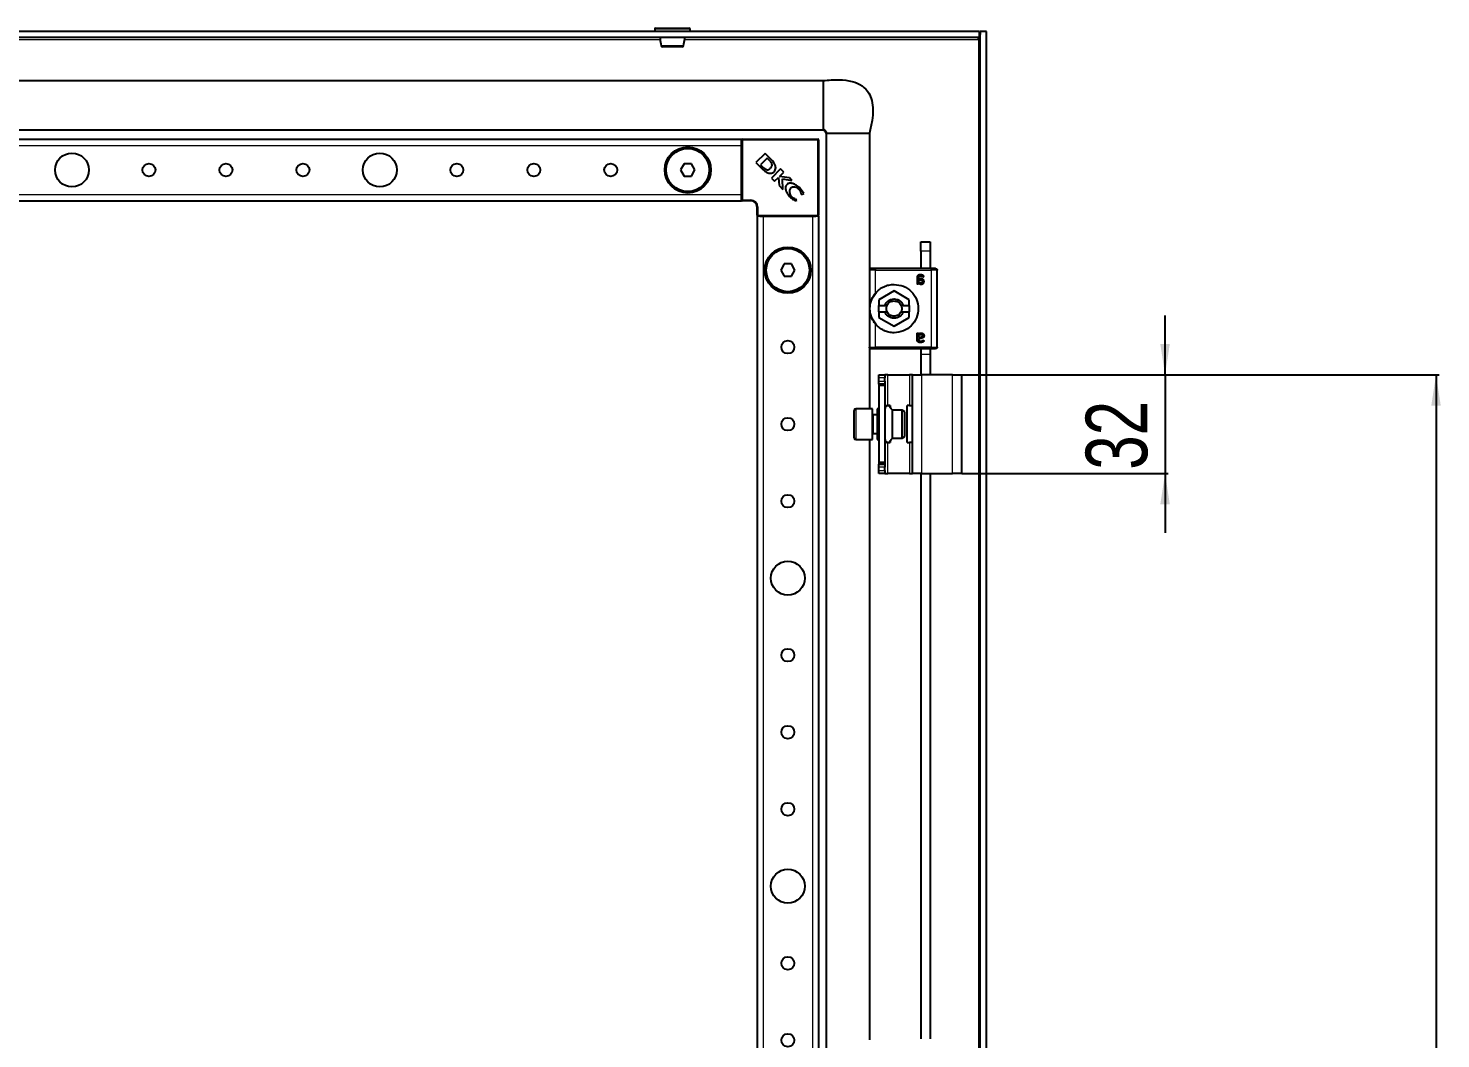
# Model space of a CAD drawing. Header units: millimetres. Extents: x -317 to 1498, y -422 to 1043.
# Drawn here: x 1039.4 to 1498.2, y 550.8 to 878.8 of the extents above; entities that cross this region are included whole.
import ezdxf

# ---------------------------------------------------------------- set-up
doc = ezdxf.new("R2010")
doc.units = ezdxf.units.MM
doc.layers.add('FORMAT', color=7, linetype='Continuous')
doc.styles.add('SLDTEXTSTYLE0', font='TXT', dxfattribs={"width": 0.75})
doc.dimstyles.new('SLDDIMSTYLE0', dxfattribs={"dimtxt": 20, "dimasz": 10, "dimexe": 0, "dimexo": 0.0625, "dimgap": 5, "dimtad": 2, "dimdec": 1, "dimrnd": 1e-09, "dimzin": 12, "dimdsep": 46, "dimtxsty": 'SLDTEXTSTYLE0', "dimsah": 1, "dimcen": 0.09, "dimadec": 0, "dimazin": 3, "dimtfac": 1, "dimtofl": 0, "dimtmove": 0, "dimatfit": 3, "dimfxl": 0, "dimfrac": 2, "dimtolj": 1, "dimtzin": 12, "dimarcsym": 0})
doc.dimstyles.new('SLDDIMSTYLE1', dxfattribs={"dimtxt": 20, "dimasz": 10, "dimexe": 0, "dimexo": 0.0625, "dimgap": 5, "dimtad": 2, "dimdec": 1, "dimrnd": 1e-09, "dimzin": 12, "dimdsep": 46, "dimtxsty": 'SLDTEXTSTYLE0', "dimsah": 1, "dimcen": 0.09, "dimadec": 0, "dimazin": 3, "dimtfac": 1, "dimtmove": 0, "dimatfit": 0, "dimfxl": 0, "dimfrac": 2, "dimtolj": 1, "dimtzin": 12, "dimarcsym": 0})

# ---------------------------------------------------------------- blocks, each defined once
blk = doc.blocks.new('_D_5')
at = {"layer": 'FORMAT'}
for p, q in [((1342.64, 766.28), (1497.64, 766.28)), ((1496.64, 766.28), (1496.64, -165.72)), ((1342.64, -165.72), (1497.64, -165.72))]:
    blk.add_line(p, q, dxfattribs=at)
for points in [[(1496.64, 766.28), (1495.1, 756.28), (1498.18, 756.28)], [(1496.64, -165.72), (1498.18, -155.72), (1495.1, -155.72)]]:
    blk.add_solid(points, dxfattribs=at)
at = {"layer": 'FORMAT', "insert": (1470.86, 278.12), "char_height": 20, "attachment_point": 1, "rotation": 90, "style": 'SLDTEXTSTYLE0'}
blk.add_mtext('932', dxfattribs=at)
blk = doc.blocks.new('_D_6')
at = {"layer": 'FORMAT'}
for p, q in [((1408.64, 766.28), (1408.64, 785.51)), ((1342.64, 766.28), (1409.64, 766.28)), ((1408.64, 766.28), (1408.64, 734.28)), ((1342.64, 734.28), (1409.64, 734.28)), ((1408.64, 734.28), (1408.64, 715.05))]:
    blk.add_line(p, q, dxfattribs=at)
for points in [[(1408.64, 766.28), (1410.18, 776.28), (1407.1, 776.28)], [(1408.64, 734.28), (1407.1, 724.28), (1410.18, 724.28)]]:
    blk.add_solid(points, dxfattribs=at)
at = {"layer": 'FORMAT', "insert": (1382.86, 735.5), "char_height": 20, "attachment_point": 1, "rotation": 90, "style": 'SLDTEXTSTYLE0'}
blk.add_mtext('32', dxfattribs=at)

msp = doc.modelspace()

# ---------------------------------------------------------------- linework, layer by layer
at = {"color": 7, "linetype": 'Continuous', "lineweight": 25}
for p, q in [((1348.33, 877.78), (758.93, 877.78)), ((1242.88, 878.53), (1242.88, 877.78)), ((1243.13, 878.78), (1251.64, 878.78)), ((1251.64, 878.78), (1254.13, 878.78)), ((1254.38, 877.78), (1254.38, 878.53)), ((1348.33, 875.78), (1348.33, 877.78)), ((1350.63, 877.78), (1348.63, 877.78)), ((1348.63, -277.22), (1348.63, 877.78)), ((1350.63, -277.22), (1350.63, 877.78)), ((1348.33, 875.78), (758.93, 875.78)), ((1348.24, 875.78), (1348.03, 875.18)), ((809.63, 861.78), (1297.63, 861.78)), ((809.63, 845.78), (1297.63, 845.78)), ((1298.63, 844.78), (1298.63, -244.22)), ((1312.63, 844.78), (1312.63, 800.46)), ((836.13, 842.78), (1271.13, 842.78)), ((1271.13, 842.48), (1271.13, 842.78)), ((1271.13, 841.84), (1271.13, 842.48)), ((1271.13, 840.78), (1271.13, 841.84)), ((1271.13, 824.78), (1271.13, 840.78)), ((1271.43, 842.78), (1295.83, 842.78)), ((1296.13, 842.48), (1296.13, 818.08)), ((1278.74, 838.13), (1275.78, 835.18)), ((1275.78, 835.18), (1277.67, 833.29)), ((1279.44, 836.61), (1277.26, 834.43)), ((1280.73, 836.14), (1278.74, 838.13)), ((1280.19, 835.89), (1279.44, 836.61)), ((1252.48, 834.78), (1251.32, 832.78)), ((1251.32, 832.78), (1252.48, 830.78)), ((1254.79, 834.78), (1252.48, 834.78)), ((1252.48, 830.78), (1254.79, 830.78)), ((1255.94, 832.78), (1254.79, 834.78)), ((1254.79, 830.78), (1255.94, 832.78)), ((1277.26, 834.43), (1277.94, 833.77)), ((1277.67, 833.29), (1277.69, 833.27)), ((1283.74, 833.13), (1280.78, 830.17)), ((1281.84, 829.11), (1283.09, 830.36)), ((1283.09, 830.36), (1283.26, 827.7)), ((1283.4, 830.69), (1284.79, 832.08)), ((1286.67, 830.21), (1283.4, 830.69)), ((1284.79, 832.08), (1283.74, 833.13)), ((1280.78, 830.17), (1281.84, 829.11)), ((1283.26, 827.7), (1284.55, 826.41)), ((1284.37, 829.88), (1287.46, 829.41)), ((1284.55, 826.41), (1284.37, 829.88)), ((1287.46, 829.41), (1286.67, 830.21)), ((836.13, 822.78), (1271.13, 822.78)), ((1271.13, 823.73), (1271.13, 824.78)), ((1271.13, 823.08), (1271.13, 823.73)), ((1271.13, 822.78), (1271.13, 823.08)), ((1274.13, 822.78), (1271.43, 822.78)), ((1288.51, 822.78), (1289.02, 823.03)), ((1289.02, 823.03), (1288.91, 823.14)), ((1290.45, 824.98), (1290.59, 824.84)), ((1290.59, 824.84), (1291.28, 825.18)), ((1276.13, 818.08), (1276.13, 820.78)), ((1276.13, 817.78), (1276.13, -217.22)), ((1276.13, 817.78), (1276.43, 817.78)), ((1277.08, 817.78), (1276.43, 817.78)), ((1277.08, 817.78), (1278.13, 817.78)), ((1278.13, 817.78), (1294.13, 817.78)), ((1294.13, 817.78), (1295.19, 817.78)), ((1295.83, 817.78), (1295.19, 817.78)), ((1295.83, 817.78), (1296.13, 817.78)), ((1296.13, 817.78), (1296.13, -217.22)), ((1329.33, 809.48), (1332.33, 809.48)), ((1329.33, 806.48), (1329.33, 809.48)), ((1332.33, 809.48), (1332.33, 806.48)), ((1329.33, 806.48), (1329.33, 800.78)), ((1332.33, 806.48), (1332.33, 800.78)), ((1284.98, 802.28), (1283.82, 800.28)), ((1283.82, 800.28), (1284.98, 798.28)), ((1287.29, 802.28), (1284.98, 802.28)), ((1284.98, 798.28), (1287.29, 798.28)), ((1288.44, 800.28), (1287.29, 802.28)), ((1287.29, 798.28), (1288.44, 800.28)), ((1312.63, 800.28), (1312.63, 775.28)), ((1332.63, 800.78), (1314.63, 800.78)), ((1333.23, 800.78), (1332.98, 800.78)), ((1334.63, 775.28), (1334.63, 800.28)), ((1328.08, 797.74), (1328.08, 795.87)), ((1328.53, 795.87), (1328.53, 796.15)), ((1328.6, 797.49), (1328.6, 797.71)), ((1328.99, 797.49), (1328.6, 797.49)), ((1328.6, 797.13), (1329.03, 797.13)), ((1328.6, 796.55), (1328.6, 797.13)), ((1313.46, 790.91), (1314.97, 793.16)), ((1320.63, 793.5), (1315.68, 790.64)), ((1315.68, 790.64), (1315.68, 788.78)), ((1325.58, 790.64), (1320.63, 793.5)), ((1325.58, 788.78), (1325.58, 790.64)), ((1314.97, 782.4), (1313.46, 784.66)), ((1315.68, 786.78), (1315.68, 788.78)), ((1315.68, 788.78), (1317.65, 788.78)), ((1315.68, 786.78), (1315.68, 784.92)), ((1315.68, 786.78), (1317.65, 786.78)), ((1315.68, 784.92), (1320.63, 782.07)), ((1318.34, 788.78), (1317.65, 788.78)), ((1317.65, 786.78), (1318.34, 786.78)), ((1320.63, 782.07), (1325.58, 784.92)), ((1323.62, 788.78), (1322.93, 788.78)), ((1322.93, 786.78), (1323.62, 786.78)), ((1323.62, 788.78), (1325.58, 788.78)), ((1323.62, 786.78), (1325.58, 786.78)), ((1325.58, 788.78), (1325.58, 786.78)), ((1325.58, 784.92), (1325.58, 786.78)), ((1328.08, 777.82), (1328.08, 779.69)), ((1328.53, 779.69), (1328.53, 779.41)), ((1328.6, 778.43), (1328.6, 779.02)), ((1329.03, 778.43), (1328.6, 778.43)), ((1328.99, 778.08), (1328.6, 778.08)), ((1328.6, 778.08), (1328.6, 777.86)), ((1312.63, 775.11), (1312.63, 755.28)), ((1314.63, 774.78), (1332.63, 774.78)), ((1329.33, 774.86), (1329.33, 772.98)), ((1329.33, 772.98), (1329.33, 766.28)), ((1332.33, 774.86), (1332.33, 772.98)), ((1332.33, 772.98), (1332.33, 766.28)), ((1332.98, 774.78), (1333.23, 774.78)), ((1315.63, 766.28), (1317.63, 766.28)), ((1315.63, 765.28), (1315.63, 766.28)), ((1317.63, 766.28), (1317.63, 765.28)), ((1318.63, 766.28), (1317.63, 766.28)), ((1318.63, 766.28), (1325.63, 766.28)), ((1326.63, 766.28), (1325.63, 766.28)), ((1326.63, 734.28), (1326.63, 766.28)), ((1326.63, 766.28), (1329.63, 766.28)), ((1339.63, 766.28), (1329.63, 766.28)), ((1339.63, 766.28), (1342.63, 766.28)), ((1342.63, 734.28), (1342.63, 766.28)), ((1315.63, 764.28), (1315.63, 765.28)), ((1315.63, 763.28), (1315.63, 764.28)), ((1317.63, 763.28), (1315.63, 763.28)), ((1315.63, 763.28), (1315.63, 762.78)), ((1317.63, 762.78), (1315.63, 762.78)), ((1315.63, 762.78), (1315.63, 737.78)), ((1317.63, 764.28), (1317.63, 765.28)), ((1317.63, 764.28), (1317.63, 763.28)), ((1317.63, 763.28), (1317.63, 762.78)), ((1317.63, 762.78), (1317.63, 737.78)), ((1307.63, 748.03), (1307.63, 754.68)), ((1313.63, 755.28), (1308.23, 755.28)), ((1313.63, 747.72), (1313.63, 755.28)), ((1315.13, 753.28), (1313.88, 753.28)), ((1315.63, 755.28), (1315.13, 755.28)), ((1315.13, 755.28), (1315.13, 754.07)), ((1315.13, 754.07), (1315.13, 745.28)), ((1317.63, 756.28), (1318.63, 756.28)), ((1319.33, 756.28), (1318.63, 756.28)), ((1319.33, 756.28), (1319.33, 755.83)), ((1323.27, 754.78), (1320.13, 754.78)), ((1320.13, 745.78), (1320.13, 754.78)), ((1324.13, 754.28), (1323.27, 754.78)), ((1323.27, 745.78), (1323.27, 754.78)), ((1324.13, 746.28), (1324.13, 754.28)), ((1324.93, 744.28), (1324.93, 756.28)), ((1325.63, 756.28), (1324.93, 756.28)), ((1325.63, 756.28), (1326.63, 756.28)), ((1307.63, 745.88), (1307.63, 748.03)), ((1308.23, 745.28), (1313.63, 745.28)), ((1312.63, 745.28), (1312.63, 550.46)), ((1313.63, 745.28), (1313.63, 747.72)), ((1313.88, 747.28), (1315.13, 747.28)), ((1315.13, 745.28), (1315.63, 745.28)), ((1318.63, 744.28), (1317.63, 744.28)), ((1318.63, 744.28), (1319.33, 744.28)), ((1319.33, 744.73), (1319.33, 744.28)), ((1320.13, 745.78), (1323.27, 745.78)), ((1323.27, 745.78), (1324.13, 746.28)), ((1324.93, 744.28), (1325.63, 744.28)), ((1326.63, 744.28), (1325.63, 744.28)), ((1317.63, 737.78), (1315.63, 737.78)), ((1315.63, 737.78), (1315.63, 737.28)), ((1315.63, 736.28), (1315.63, 737.28)), ((1315.63, 737.28), (1317.63, 737.28)), ((1315.63, 735.28), (1315.63, 736.28)), ((1315.63, 734.28), (1315.63, 735.28)), ((1317.63, 734.28), (1315.63, 734.28)), ((1317.63, 737.78), (1317.63, 737.28)), ((1317.63, 737.28), (1317.63, 736.28)), ((1317.63, 735.28), (1317.63, 736.28)), ((1317.63, 735.28), (1317.63, 734.28)), ((1317.63, 734.28), (1318.63, 734.28)), ((1325.63, 734.28), (1318.63, 734.28)), ((1325.63, 734.28), (1326.63, 734.28)), ((1329.63, 734.28), (1326.63, 734.28)), ((1329.33, 734.28), (1329.33, 550.78)), ((1329.63, 734.28), (1339.63, 734.28)), ((1332.33, 734.28), (1332.33, 550.78)), ((1342.63, 734.28), (1339.63, 734.28))]:
    msp.add_line(p, q, dxfattribs=at)
at = {"color": 8, "linetype": 'Continuous', "lineweight": 18}
for p, q in [((1251.78, 878.53), (1242.88, 878.53)), ((1254.38, 878.53), (1251.78, 878.53)), ((862.6, 875.18), (1244.66, 875.18)), ((1252.6, 875.18), (1348.03, 875.18)), ((1348.03, 875.18), (1348.03, -274.62)), ((836.13, 840.78), (1271.13, 840.78)), ((1271.43, 842.48), (1271.13, 842.48)), ((1271.43, 842.48), (1271.43, 842.78)), ((1271.43, 842.48), (1271.43, 823.08)), ((1295.83, 842.48), (1271.43, 842.48)), ((1295.83, 842.48), (1295.83, 842.78)), ((1295.83, 818.08), (1295.83, 842.48)), ((1295.83, 842.48), (1296.13, 842.48)), ((836.13, 824.78), (1271.13, 824.78)), ((1271.43, 823.08), (1271.13, 823.08)), ((1271.43, 823.08), (1274.13, 823.08)), ((1271.43, 822.78), (1271.43, 823.08)), ((1274.13, 822.78), (1274.13, 823.08)), ((1276.13, 820.78), (1276.43, 820.78)), ((1276.43, 818.08), (1276.13, 818.08)), ((1276.43, 820.78), (1276.43, 818.08)), ((1276.43, 818.08), (1295.83, 818.08)), ((1276.43, 817.78), (1276.43, 818.08)), ((1278.13, 817.78), (1278.13, -217.22)), ((1294.13, 817.78), (1294.13, -217.22)), ((1295.83, 817.78), (1295.83, 818.08)), ((1296.13, 818.08), (1295.83, 818.08)), ((1332.33, 806.48), (1329.33, 806.48)), ((1314.63, 792.84), (1314.63, 800.28)), ((1314.63, 800.28), (1332.63, 800.28)), ((1332.63, 800.28), (1332.63, 775.28)), ((1320.63, 785.28), (1320.63, 784.63)), ((1314.63, 775.28), (1314.63, 782.72)), ((1332.63, 775.28), (1314.63, 775.28)), ((1329.33, 772.98), (1332.33, 772.98)), ((1318.63, 756.28), (1318.63, 766.28)), ((1325.63, 766.28), (1325.63, 756.28)), ((1329.63, 734.28), (1329.63, 766.28)), ((1339.63, 734.28), (1339.63, 766.28)), ((1317.63, 765.28), (1315.63, 765.28)), ((1315.63, 764.28), (1317.63, 764.28)), ((1308.23, 755.28), (1308.23, 747.72)), ((1313.88, 753.28), (1313.88, 747.28)), ((1308.23, 747.72), (1308.23, 745.28)), ((1318.63, 734.28), (1318.63, 744.28)), ((1325.63, 744.28), (1325.63, 734.28)), ((1317.63, 736.28), (1315.63, 736.28)), ((1315.63, 735.28), (1317.63, 735.28))]:
    msp.add_line(p, q, dxfattribs=at)
at = {"color": 7, "linetype": 'Continuous', "lineweight": 25}
for centre, radius in [((1253.63, 832.78), 7.5), ((1253.63, 832.78), 7), ((1053.63, 832.78), 5.5), ((1153.63, 832.78), 5.5), ((1078.63, 832.78), 2.1), ((1103.63, 832.78), 2.1), ((1128.63, 832.78), 2.1), ((1178.63, 832.78), 2.1), ((1203.63, 832.78), 2.1), ((1228.63, 832.78), 2.1), ((1286.13, 800.28), 7.5), ((1286.13, 800.28), 7), ((1286.13, 775.28), 2.1), ((1286.13, 750.28), 2.1), ((1286.13, 725.28), 2.1), ((1286.13, 700.28), 5.5), ((1286.13, 675.28), 2.1), ((1286.13, 650.28), 2.1), ((1286.13, 625.28), 2.1), ((1286.13, 600.28), 5.5), ((1286.13, 575.28), 2.1), ((1286.13, 550.28), 2.1)]:
    msp.add_circle(centre, radius, dxfattribs=at)
for centre, radius, start, end in [((1243.13, 878.53), 0.25, 90, 180), ((1254.13, 878.53), 0.25, 0, 90), ((1245.52, 873.28), 0.5, 195.2465, 270.046), ((1251.75, 873.28), 0.5, 269.9637, 344.834), ((1271.43, 842.48), 0.3, 90, 180), ((1295.83, 842.48), 0.3, 0, 90), ((1275.71, 831.71), 6.12, 36.9888, 43.0744), ((1277.53, 832.48), 4.87, 20.3445, 48.7777), ((1288.54, 825.71), 1.94, 143.3097, 232.3464), ((1288.14, 825.27), 1.97, 38.454, 125.887), ((1271.43, 823.08), 0.3, 180, 270), ((1274.13, 820.78), 2, 0, 90), ((1276.43, 818.08), 0.3, 180, 270), ((1295.83, 818.08), 0.3, 270, 0), ((1308.23, 754.68), 0.6, 90, 180), ((1313.88, 753.53), 0.25, 180, 270), ((1308.23, 745.88), 0.6, 180, 270), ((1313.88, 747.03), 0.25, 90, 180)]:
    msp.add_arc(centre, radius, start, end, dxfattribs=at)
at = {"color": 8, "linetype": 'Continuous', "lineweight": 18}
msp.add_arc((1274.13, 820.78), 2.3, 0, 90, dxfattribs=at)
at = {"color": 7, "linetype": 'Continuous', "lineweight": 25}
for points, knots in [([(1348.63, 877.78), (1348.61, 877.4), (1348.57, 876.83), (1348.39, 876.26), (1348.33, 876.07)], [0, 0, 0, 0, 0.662931, 1, 1, 1, 1]), ([(1244.61, 875.78), (1244.61, 875.65), (1244.63, 874.74), (1244.86, 873.87), (1245.04, 873.13)], [0, 0, 0, 0, 0.14185, 1, 1, 1, 1]), ([(1251.71, 872.78), (1251.72, 872.78), (1251.76, 872.78), (1251.48, 872.78), (1250.96, 872.78), (1250.25, 872.78), (1249.39, 872.78), (1248.33, 872.78), (1247.3, 872.78), (1246.42, 872.78), (1245.81, 872.78), (1245.51, 872.78), (1245.55, 872.78), (1245.56, 872.78)], [0, 0, 0, 0, 0.03384, 0.141254, 0.248698, 0.315774, 0.423314, 0.530846, 0.63821, 0.745706, 0.853372, 0.960917, 1, 1, 1, 1]), ([(1252.22, 873.13), (1252.41, 873.87), (1252.63, 874.74), (1252.65, 875.65), (1252.66, 875.78)], [0, 0, 0, 0, 0.85815, 1, 1, 1, 1]), ([(1348.03, 875.18), (1348.08, 875.34), (1348.13, 875.49), (1348.23, 875.72), (1348.28, 875.78), (1348.33, 875.78)], [0, 0, 0, 0, 0.5, 0.5, 1, 1, 1, 1]), ([(1297.63, 861.78), (1299.36, 861.95), (1302.5, 862.25), (1306.83, 861.74), (1310.26, 860.31), (1312.47, 858), (1313.56, 855.23), (1313.88, 852.18), (1313.58, 848.62), (1312.97, 846.13), (1312.63, 844.78)], [0, 0, 0, 0, 0.176713, 0.320911, 0.440308, 0.54837, 0.6374, 0.738878, 0.858543, 1, 1, 1, 1]), ([(1297.63, 861.78), (1297.63, 861.75), (1297.63, 861.69), (1297.63, 861.05), (1297.63, 859.58), (1297.63, 857.39), (1297.63, 855.39), (1297.63, 853.78), (1297.63, 852.18), (1297.63, 850.17), (1297.63, 847.99), (1297.63, 846.48), (1297.63, 846.08), (1297.63, 845.94)], [0, 0, 0, 0, 0.069165, 0.1363, 0.267291, 0.398282, 0.465417, 0.534583, 0.603748, 0.670883, 0.801874, 0.932865, 1, 1, 1, 1]), ([(1297.63, 845.94), (1297.73, 845.93), (1297.87, 845.91), (1298.03, 845.84), (1298.11, 845.79), (1298.17, 845.72), (1298.21, 845.65), (1298.24, 845.58), (1298.31, 845.4), (1298.47, 845.32), (1298.62, 845.09), (1298.65, 844.89), (1298.67, 844.78)], [0, 0, 0, 0, 0.146823, 0.202041, 0.247643, 0.28691, 0.323569, 0.360785, 0.40083, 0.628513, 0.79432, 1, 1, 1, 1]), ([(1298.63, 844.78), (1298.48, 845.01), (1298.22, 845.41), (1297.81, 845.67), (1297.63, 845.78)], [0, 0, 0, 0, 0.561561, 1, 1, 1, 1]), ([(1298.75, 844.78), (1298.78, 844.78), (1298.86, 844.78), (1299.32, 844.78), (1299.61, 844.78)], [0, 0, 0, 0, 0.350861, 1, 1, 1, 1]), ([(1280.52, 833.4), (1280.61, 833.5), (1280.77, 833.68), (1280.96, 833.95), (1281.05, 834.23), (1281.05, 834.55), (1280.89, 834.95), (1280.71, 835.24), (1280.6, 835.39)], [0, 0, 0, 0, 0.176808, 0.319231, 0.43938, 0.552395, 0.749205, 1, 1, 1, 1]), ([(1277.69, 833.27), (1277.77, 833.19), (1277.93, 833.04), (1278.09, 832.89), (1278.17, 832.81)], [0, 0, 0, 0, 0.486421, 1, 1, 1, 1]), ([(1277.94, 833.77), (1278.14, 833.58), (1278.51, 833.23), (1279.05, 832.91), (1279.49, 832.84), (1279.84, 832.91), (1280.19, 833.1), (1280.4, 833.3), (1280.52, 833.4)], [0, 0, 0, 0, 0.274676, 0.503042, 0.607381, 0.716579, 0.843412, 1, 1, 1, 1]), ([(1278.17, 832.81), (1278.32, 832.68), (1278.59, 832.43), (1278.89, 832.22), (1279.02, 832.13)], [0, 0, 0, 0, 0.55183, 1, 1, 1, 1]), ([(1279.02, 832.13), (1279.22, 832.02), (1279.61, 831.82), (1280.24, 831.7), (1280.84, 831.74), (1281.37, 831.94), (1281.81, 832.3), (1282.1, 832.81), (1282.22, 833.47), (1282.13, 833.93), (1282.09, 834.18)], [0, 0, 0, 0, 0.138091, 0.265455, 0.384013, 0.496103, 0.605759, 0.71979, 0.847662, 1, 1, 1, 1]), ([(1285.88, 828.12), (1285.74, 827.95), (1285.46, 827.62), (1285.29, 826.92), (1285.42, 826.05), (1285.98, 824.97), (1286.62, 824.28), (1286.99, 823.89)], [0, 0, 0, 0, 0.1305321, 0.2660311, 0.4239974, 0.666819, 1, 1, 1, 1]), ([(1290.04, 826.91), (1289.67, 827.24), (1288.97, 827.86), (1287.8, 828.41), (1286.86, 828.55), (1286.22, 828.39), (1285.99, 828.21), (1285.88, 828.12)], [0, 0, 0, 0, 0.315674, 0.58952, 0.813199, 0.909026, 1, 1, 1, 1]), ([(1289.68, 826.5), (1289.9, 826.24), (1290.27, 825.79), (1290.4, 825.22), (1290.45, 824.98)], [0, 0, 0, 0, 0.579608, 1, 1, 1, 1]), ([(1291.28, 825.18), (1291.09, 825.52), (1290.76, 826.15), (1290.27, 826.67), (1290.04, 826.91)], [0, 0, 0, 0, 0.5368, 1, 1, 1, 1]), ([(1286.99, 823.89), (1287.26, 823.64), (1287.72, 823.21), (1288.28, 822.91), (1288.51, 822.78)], [0, 0, 0, 0, 0.577653, 1, 1, 1, 1]), ([(1288.91, 823.14), (1288.6, 823.29), (1288.02, 823.55), (1287.56, 823.98), (1287.35, 824.17)], [0, 0, 0, 0, 0.547643, 1, 1, 1, 1]), ([(1329.19, 798.78), (1329.04, 798.78), (1328.82, 798.77), (1328.53, 798.67), (1328.35, 798.55), (1328.21, 798.38), (1328.09, 798.11), (1328.08, 797.89), (1328.08, 797.74)], [0, 0, 0, 0, 0.250089, 0.382495, 0.500259, 0.622163, 0.750133, 1, 1, 1, 1]), ([(1328.6, 797.71), (1328.61, 797.8), (1328.61, 797.93), (1328.67, 798.1), (1328.75, 798.21), (1328.85, 798.29), (1328.98, 798.34), (1329.11, 798.37), (1329.2, 798.37), (1329.24, 798.37)], [0, 0, 0, 0, 0.250023, 0.382539, 0.499802, 0.620838, 0.749652, 0.874777, 1, 1, 1, 1]), ([(1330.25, 798.29), (1330.25, 798.34), (1330.25, 798.42), (1330.19, 798.51), (1330.05, 798.6), (1329.72, 798.73), (1329.4, 798.76), (1329.19, 798.78)], [0, 0, 0, 0, 0.124693, 0.187182, 0.249773, 0.500039, 1, 1, 1, 1]), ([(1329.24, 798.37), (1329.4, 798.35), (1329.65, 798.32), (1329.9, 798.2), (1330.02, 798.13), (1330.09, 798.09), (1330.13, 798.08), (1330.15, 798.08)], [0, 0, 0, 0, 0.4987, 0.749508, 0.874949, 0.946783, 1, 1, 1, 1]), ([(1330.15, 798.08), (1330.16, 798.08), (1330.18, 798.08), (1330.2, 798.09), (1330.21, 798.1), (1330.23, 798.13), (1330.24, 798.17), (1330.25, 798.21), (1330.25, 798.25), (1330.25, 798.27), (1330.25, 798.29)], [0, 0, 0, 0, 0.128825, 0.180169, 0.243397, 0.36986, 0.499864, 0.749649, 0.843476, 1, 1, 1, 1]), ([(1328.08, 795.87), (1328.08, 795.86), (1328.08, 795.85), (1328.09, 795.83), (1328.12, 795.8), (1328.19, 795.78), (1328.26, 795.78), (1328.3, 795.78)], [0, 0, 0, 0, 0.124881, 0.183376, 0.250934, 0.500336, 1, 1, 1, 1]), ([(1328.3, 795.78), (1328.35, 795.78), (1328.42, 795.78), (1328.49, 795.8), (1328.52, 795.83), (1328.53, 795.85), (1328.53, 795.86), (1328.53, 795.87)], [0, 0, 0, 0, 0.499718, 0.749437, 0.810587, 0.875078, 1, 1, 1, 1]), ([(1328.53, 796.15), (1328.66, 796.04), (1328.84, 795.87), (1329.12, 795.76), (1329.28, 795.73), (1329.37, 795.72), (1329.41, 795.72)], [0, 0, 0, 0, 0.499113, 0.749325, 0.874665, 1, 1, 1, 1]), ([(1329.33, 796.13), (1329.25, 796.14), (1329.11, 796.15), (1328.85, 796.29), (1328.7, 796.44), (1328.6, 796.55)], [0, 0, 0, 0, 0.249939, 0.499864, 1, 1, 1, 1]), ([(1330.37, 796.57), (1330.37, 796.65), (1330.36, 796.8), (1330.26, 797.02), (1330.11, 797.2), (1329.84, 797.37), (1329.45, 797.47), (1329.14, 797.48), (1328.99, 797.49)], [0, 0, 0, 0, 0.125049, 0.249886, 0.370856, 0.49982, 0.749609, 1, 1, 1, 1]), ([(1329.03, 797.13), (1329.14, 797.13), (1329.32, 797.12), (1329.54, 797.06), (1329.69, 796.97), (1329.78, 796.87), (1329.83, 796.74), (1329.84, 796.65), (1329.84, 796.61)], [0, 0, 0, 0, 0.279652, 0.500248, 0.629485, 0.750186, 0.875763, 1, 1, 1, 1]), ([(1329.84, 796.61), (1329.83, 796.54), (1329.83, 796.44), (1329.76, 796.32), (1329.7, 796.25), (1329.62, 796.19), (1329.52, 796.16), (1329.42, 796.14), (1329.36, 796.14), (1329.33, 796.13)], [0, 0, 0, 0, 0.249168, 0.373635, 0.49939, 0.619394, 0.749656, 0.87477, 1, 1, 1, 1]), ([(1329.41, 795.72), (1329.53, 795.73), (1329.71, 795.74), (1329.94, 795.83), (1330.09, 795.92), (1330.22, 796.05), (1330.34, 796.26), (1330.36, 796.45), (1330.37, 796.57)], [0, 0, 0, 0, 0.25007, 0.379181, 0.500499, 0.62417, 0.750842, 1, 1, 1, 1]), ([(1314.63, 782.72), (1314.35, 783.1), (1313.78, 783.85), (1313.22, 785.1), (1312.87, 786.38), (1312.74, 787.78), (1312.87, 789.19), (1313.22, 790.47), (1313.78, 791.71), (1314.35, 792.47), (1314.63, 792.84)], [0, 0, 0, 0, 0.125762, 0.25037, 0.375307, 0.500139, 0.62481, 0.749763, 0.874888, 1, 1, 1, 1]), ([(1328.08, 779.69), (1328.08, 779.7), (1328.08, 779.72), (1328.09, 779.74), (1328.12, 779.76), (1328.19, 779.78), (1328.26, 779.78), (1328.3, 779.78)], [0, 0, 0, 0, 0.124884, 0.186377, 0.250914, 0.500322, 1, 1, 1, 1]), ([(1329.19, 776.78), (1329.11, 776.78), (1328.97, 776.79), (1328.75, 776.82), (1328.53, 776.89), (1328.35, 777.01), (1328.21, 777.18), (1328.09, 777.45), (1328.08, 777.68), (1328.08, 777.82)], [0, 0, 0, 0, 0.125255, 0.250437, 0.383066, 0.500493, 0.622629, 0.75025, 1, 1, 1, 1]), ([(1328.3, 779.78), (1328.35, 779.78), (1328.41, 779.78), (1328.48, 779.76), (1328.5, 779.75), (1328.52, 779.74), (1328.53, 779.72), (1328.53, 779.7), (1328.53, 779.69)], [0, 0, 0, 0, 0.499162, 0.644242, 0.749698, 0.813605, 0.875217, 1, 1, 1, 1]), ([(1328.53, 779.41), (1328.66, 779.52), (1328.84, 779.69), (1329.16, 779.82), (1329.33, 779.83), (1329.41, 779.84)], [0, 0, 0, 0, 0.499364, 0.749701, 1, 1, 1, 1]), ([(1328.6, 779.02), (1328.7, 779.12), (1328.85, 779.28), (1329.08, 779.39), (1329.22, 779.42), (1329.29, 779.43), (1329.33, 779.43)], [0, 0, 0, 0, 0.499765, 0.749504, 0.874771, 1, 1, 1, 1]), ([(1328.6, 777.86), (1328.61, 777.81), (1328.61, 777.72), (1328.63, 777.59), (1328.67, 777.46), (1328.75, 777.35), (1328.85, 777.27), (1329.02, 777.2), (1329.15, 777.2), (1329.24, 777.19)], [0, 0, 0, 0, 0.125295, 0.250514, 0.383518, 0.50035, 0.621938, 0.750243, 1, 1, 1, 1]), ([(1330.37, 779), (1330.37, 778.96), (1330.37, 778.88), (1330.34, 778.73), (1330.26, 778.54), (1330.1, 778.36), (1329.84, 778.2), (1329.45, 778.09), (1329.14, 778.08), (1328.99, 778.08)], [0, 0, 0, 0, 0.062637, 0.125278, 0.250072, 0.374841, 0.499994, 0.749696, 1, 1, 1, 1]), ([(1329.84, 778.96), (1329.84, 778.91), (1329.83, 778.82), (1329.78, 778.7), (1329.69, 778.59), (1329.54, 778.5), (1329.32, 778.44), (1329.14, 778.43), (1329.03, 778.43)], [0, 0, 0, 0, 0.1244465, 0.2497948, 0.3699999, 0.4997343, 0.7199319, 1, 1, 1, 1]), ([(1330.25, 777.28), (1330.25, 777.25), (1330.25, 777.2), (1330.24, 777.12), (1330.19, 777.05), (1330.05, 776.96), (1329.72, 776.83), (1329.4, 776.8), (1329.19, 776.78)], [0, 0, 0, 0, 0.062686, 0.125173, 0.187628, 0.250185, 0.500314, 1, 1, 1, 1]), ([(1329.24, 777.19), (1329.41, 777.21), (1329.71, 777.23), (1329.98, 777.45), (1330.13, 777.48), (1330.15, 777.49)], [0, 0, 0, 0, 0.498852, 0.946609, 1, 1, 1, 1]), ([(1329.33, 779.43), (1329.39, 779.42), (1329.49, 779.42), (1329.61, 779.37), (1329.7, 779.31), (1329.76, 779.24), (1329.81, 779.15), (1329.84, 779.06), (1329.84, 778.99), (1329.84, 778.96)], [0, 0, 0, 0, 0.249623, 0.37714, 0.499734, 0.62273, 0.749812, 0.874876, 1, 1, 1, 1]), ([(1329.41, 779.84), (1329.53, 779.83), (1329.71, 779.82), (1329.94, 779.74), (1330.09, 779.64), (1330.22, 779.51), (1330.34, 779.3), (1330.36, 779.12), (1330.37, 779)], [0, 0, 0, 0, 0.25007, 0.379559, 0.500499, 0.624556, 0.750843, 1, 1, 1, 1]), ([(1330.15, 777.49), (1330.16, 777.49), (1330.18, 777.48), (1330.2, 777.47), (1330.21, 777.46), (1330.23, 777.44), (1330.25, 777.38), (1330.25, 777.32), (1330.25, 777.28)], [0, 0, 0, 0, 0.13107, 0.182437, 0.243796, 0.371388, 0.500442, 1, 1, 1, 1]), ([(1320.13, 754.78), (1319.96, 754.94), (1319.61, 755.24), (1319.42, 755.81), (1319.05, 756.12), (1318.72, 756.25), (1318.36, 756.21), (1318.01, 756.02), (1317.76, 755.66), (1317.68, 755.36), (1317.63, 755.21)], [0, 0, 0, 0, 0.1856756, 0.3710252, 0.4669372, 0.5621716, 0.6563466, 0.7515528, 0.8738418, 1, 1, 1, 1]), ([(1317.63, 745.35), (1317.68, 745.2), (1317.76, 744.9), (1318.01, 744.54), (1318.36, 744.35), (1318.72, 744.32), (1319.05, 744.45), (1319.42, 744.75), (1319.61, 745.32), (1319.96, 745.63), (1320.13, 745.78)], [0, 0, 0, 0, 0.126158, 0.248447, 0.343653, 0.437828, 0.533063, 0.628975, 0.814324, 1, 1, 1, 1])]:
    msp.add_open_spline(points, degree=3, knots=knots, dxfattribs=at)
at = {"color": 8, "linetype": 'Continuous', "lineweight": 18}
msp.add_open_spline([(1245.09, 873.16), (1245.07, 873.16), (1245.03, 873.16), (1245.37, 873.16), (1246.07, 873.16), (1247.09, 873.16), (1248.28, 873.16), (1249.51, 873.16), (1250.5, 873.16), (1251.33, 873.16), (1251.93, 873.16), (1252.25, 873.16), (1252.2, 873.16), (1252.19, 873.16)], degree=3, knots=[0, 0, 0, 0, 0.038891, 0.14638, 0.253973, 0.361383, 0.468681, 0.576165, 0.683665, 0.750707, 0.858068, 0.965424, 1, 1, 1, 1], dxfattribs=at)
at = {"color": 7, "linetype": 'Continuous', "lineweight": 25}
for points in [[(1299.61, 844.78), (1299.94, 844.78), (1300.61, 844.78), (1301.58, 844.78), (1302.07, 844.78)], [(1302.07, 844.78), (1302.63, 844.78), (1303.75, 844.78), (1305.01, 844.78), (1305.63, 844.78)], [(1305.63, 844.78), (1306.26, 844.78), (1307.52, 844.78), (1308.64, 844.78), (1309.2, 844.78)], [(1309.2, 844.78), (1309.69, 844.78), (1310.66, 844.78), (1311.32, 844.78), (1311.66, 844.78)], [(1311.66, 844.78), (1311.94, 844.78), (1312.51, 844.78), (1312.59, 844.78), (1312.63, 844.78)], [(1313.13, 800.78), (1313.07, 800.77), (1312.94, 800.76), (1312.77, 800.64), (1312.66, 800.48), (1312.64, 800.35), (1312.63, 800.28)], [(1314.63, 800.78), (1314.44, 800.78), (1314.04, 800.78), (1313.55, 800.78), (1313.2, 800.78), (1313.16, 800.78), (1313.13, 800.78)], [(1334.13, 800.78), (1334.11, 800.78), (1334.07, 800.78), (1333.72, 800.78), (1333.22, 800.78), (1332.83, 800.78), (1332.63, 800.78)], [(1334.13, 800.78), (1334.2, 800.77), (1334.33, 800.76), (1334.5, 800.64), (1334.61, 800.48), (1334.63, 800.35), (1334.63, 800.28)], [(1314.63, 792.84), (1315.03, 793.26), (1315.82, 794.08), (1317.3, 794.95), (1318.93, 795.52), (1320.06, 795.6), (1320.63, 795.63)], [(1320.63, 795.63), (1321.66, 795.51), (1323.72, 795.28), (1326.33, 793.46), (1328.08, 790.87), (1328.69, 787.78), (1328.08, 784.7), (1326.33, 782.1), (1323.72, 780.29), (1321.66, 780.05), (1320.63, 779.93)], [(1317.65, 788.78), (1317.78, 789.08), (1318.04, 789.69), (1318.77, 790.38), (1319.65, 790.83), (1320.63, 790.98), (1321.62, 790.83), (1322.5, 790.38), (1323.22, 789.69), (1323.49, 789.08), (1323.62, 788.78)], [(1318.34, 788.78), (1318.46, 789), (1318.69, 789.42), (1319.25, 789.9), (1319.91, 790.22), (1320.39, 790.26), (1320.63, 790.28)], [(1320.63, 790.28), (1320.88, 790.26), (1321.36, 790.22), (1322.02, 789.9), (1322.58, 789.42), (1322.81, 789), (1322.93, 788.78)], [(1320.63, 784.63), (1320.31, 784.66), (1319.65, 784.72), (1318.77, 785.19), (1318.04, 785.88), (1317.78, 786.48), (1317.65, 786.78)], [(1318.34, 786.78), (1318.28, 786.94), (1318.17, 787.27), (1318.12, 787.78), (1318.17, 788.3), (1318.28, 788.62), (1318.34, 788.78)], [(1320.63, 785.28), (1320.39, 785.3), (1319.91, 785.34), (1319.25, 785.66), (1318.69, 786.14), (1318.46, 786.57), (1318.34, 786.78)], [(1323.62, 786.78), (1323.49, 786.48), (1323.22, 785.88), (1322.5, 785.19), (1321.62, 784.72), (1320.96, 784.66), (1320.63, 784.63)], [(1322.93, 786.78), (1322.81, 786.57), (1322.58, 786.14), (1322.02, 785.66), (1321.36, 785.34), (1320.88, 785.3), (1320.63, 785.28)], [(1322.93, 788.78), (1322.98, 788.62), (1323.1, 788.3), (1323.15, 787.78), (1323.1, 787.27), (1322.98, 786.94), (1322.93, 786.78)], [(1320.63, 779.93), (1320.06, 779.97), (1318.93, 780.04), (1317.3, 780.61), (1315.82, 781.48), (1315.03, 782.31), (1314.63, 782.72)], [(1313.13, 774.78), (1313.07, 774.79), (1312.94, 774.8), (1312.77, 774.92), (1312.66, 775.09), (1312.64, 775.22), (1312.63, 775.28)], [(1334.63, 775.28), (1334.63, 775.22), (1334.61, 775.09), (1334.5, 774.92), (1334.33, 774.8), (1334.2, 774.79), (1334.13, 774.78)], [(1313.13, 774.78), (1313.16, 774.78), (1313.2, 774.78), (1313.55, 774.78), (1314.04, 774.78), (1314.44, 774.78), (1314.63, 774.78)], [(1332.63, 774.78), (1332.83, 774.78), (1333.22, 774.78), (1333.72, 774.78), (1334.07, 774.78), (1334.11, 774.78), (1334.13, 774.78)]]:
    msp.add_open_spline(points, degree=3, dxfattribs=at)
at = {"color": 8, "linetype": 'Continuous', "lineweight": 18}
for points in [[(1314.63, 800.28), (1314.37, 800.28), (1313.85, 800.28), (1313.19, 800.28), (1312.72, 800.28), (1312.66, 800.28), (1312.63, 800.28)], [(1314.63, 800.78), (1314.63, 800.77), (1314.63, 800.76), (1314.63, 800.64), (1314.63, 800.48), (1314.63, 800.35), (1314.63, 800.28)], [(1332.63, 800.28), (1332.63, 800.35), (1332.63, 800.48), (1332.63, 800.64), (1332.63, 800.76), (1332.63, 800.77), (1332.63, 800.78)], [(1334.63, 800.28), (1334.6, 800.28), (1334.54, 800.28), (1334.08, 800.28), (1333.42, 800.28), (1332.9, 800.28), (1332.63, 800.28)], [(1312.63, 775.28), (1312.66, 775.28), (1312.72, 775.28), (1313.19, 775.28), (1313.85, 775.28), (1314.37, 775.28), (1314.63, 775.28)], [(1314.63, 775.28), (1314.63, 775.22), (1314.63, 775.09), (1314.63, 774.92), (1314.63, 774.8), (1314.63, 774.79), (1314.63, 774.78)], [(1332.63, 774.78), (1332.63, 774.79), (1332.63, 774.8), (1332.63, 774.92), (1332.63, 775.09), (1332.63, 775.22), (1332.63, 775.28)], [(1332.63, 775.28), (1332.9, 775.28), (1333.42, 775.28), (1334.08, 775.28), (1334.54, 775.28), (1334.6, 775.28), (1334.63, 775.28)]]:
    msp.add_open_spline(points, degree=3, dxfattribs=at)

# ---------------------------------------------------------------- dimensions: what is measured, and where the dimension line sits
at = {"layer": 'FORMAT'}
for base, p2, dimstyle, picture, middle in [((1408.64, 734.28), (1342.63, 734.28), 'SLDDIMSTYLE1', '_D_6', (1408.64, 750.28)), ((1496.64, -165.72), (1342.63, -165.72), 'SLDDIMSTYLE0', '_D_5', (1496.64, 300.28))]:
    dim = msp.add_linear_dim(base=base, p1=(1342.63, 766.28), p2=p2, angle=90, dimstyle=dimstyle, dxfattribs=at)
    dim.commit()
    dim.dimension.update_dxf_attribs({"geometry": picture, "text_midpoint": middle, "dimtype": 160})

doc.saveas('drawing.dxf')
